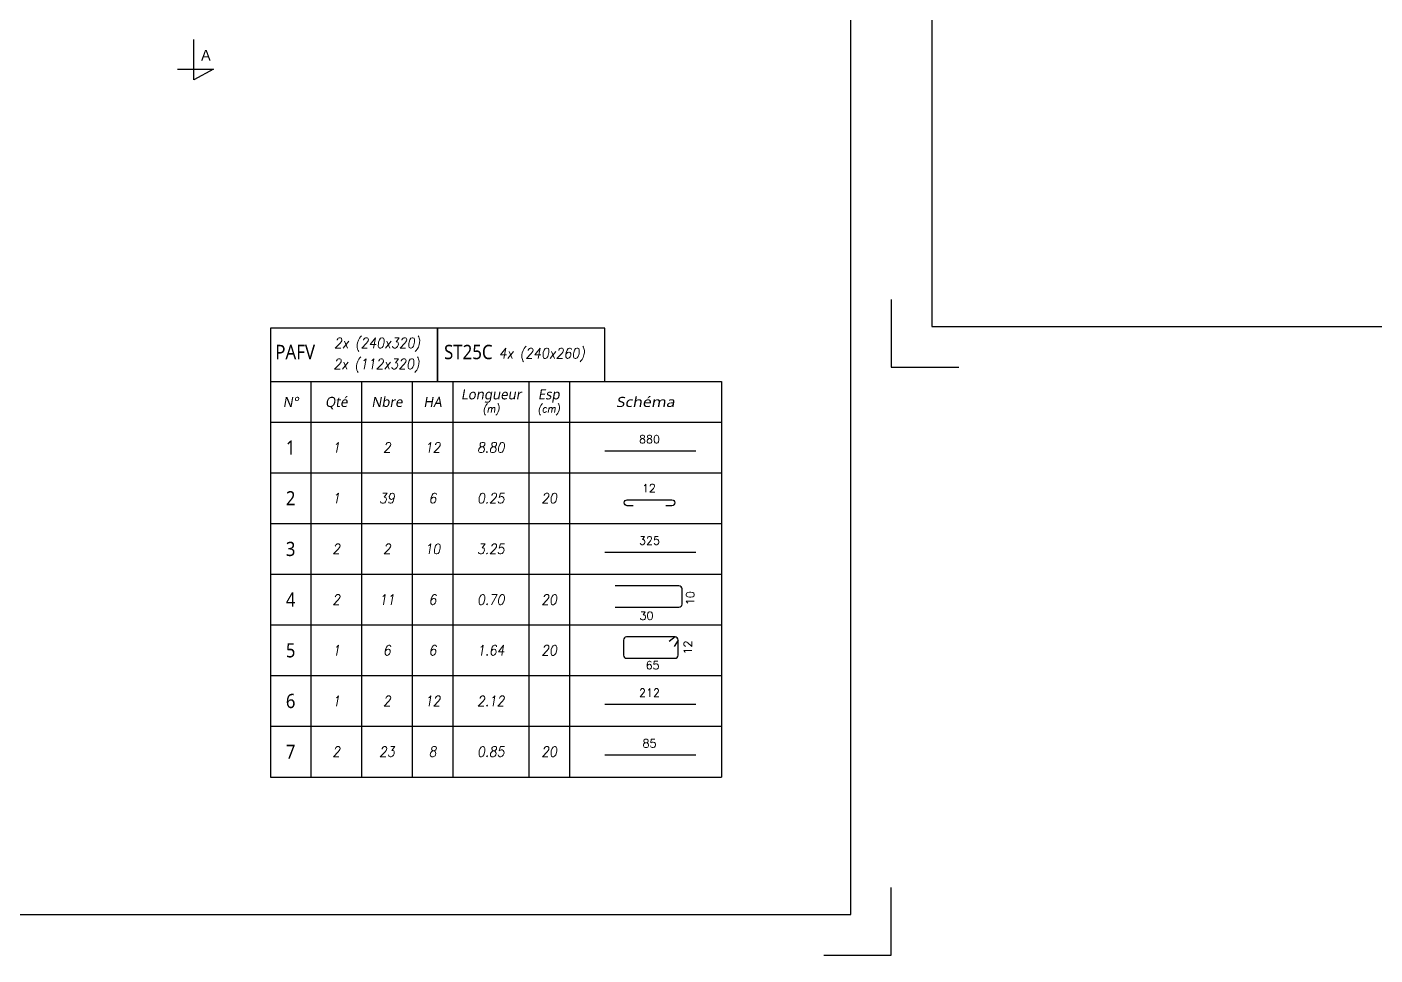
# Model space of a CAD drawing. Header units: metres. Extents: x -5618 to 118954, y -306 to 4637.
# Drawn here: x 87121 to 87786, y 604 to 1062 of the extents above; entities that cross this region are included whole.
import ezdxf
from ezdxf.enums import TextEntityAlignment as Align

# ---------------------------------------------------------------- set-up
doc = ezdxf.new("R2010")
doc.units = ezdxf.units.M
for name, color, linetype in [('GO-FER-HA', 140, 'Continuous'), ('GO-TEXTE', 9, 'Continuous'), ('GO-TEXTE-FER', 3, 'Continuous')]:
    doc.layers.add(name, color=color, linetype=linetype)
doc.styles.add('Lucida', font='LSANSI.TTF')
doc.styles.add('Tableau', font='romans.shx', dxfattribs={"width": 0.9, "oblique": 10})
doc.styles.add('Tableau2', font='trebuc.TTF', dxfattribs={"width": 0.9, "oblique": 10})

# ---------------------------------------------------------------- blocks, each defined once
blk = doc.blocks.new('Barre libre')
at = {"layer": 'GO-TEXTE-FER'}
for p, q in [((0, 0), (0, -1)), ((0, 0), (8.9, 0)), ((0.8, 0), (0.8, -1)), ((1.8, 0), (1.8, -1)), ((2.8, 0), (2.8, -1)), ((3.6, 0), (3.6, -1)), ((5.1, 0), (5.1, -1)), ((5.9, 0), (5.9, -1)), ((8.9, 0), (8.9, -1)), ((0, -1), (8.9, -1))]:
    blk.add_line(p, q, dxfattribs=at)
at = {"layer": 'GO-TEXTE-FER', "color": 1}
blk.add_line((6.603, -0.563), (8.394, -0.563), dxfattribs=at)
at = {"layer": 'GO-TEXTE-FER', "color": 1, "style": 'Tableau'}
blk.add_attdef('Longueur', text='', height=0.16, dxfattribs=at).set_placement((7.481, -0.336), align=Align.MIDDLE_CENTER)
at = {"layer": 'GO-TEXTE-FER', "style": 'Tableau2', "width": 0.9}
blk.add_attdef('NUMERO', text='', height=0.28, dxfattribs=at).set_placement((0.4, -0.5), align=Align.MIDDLE_CENTER)
at = {"layer": 'GO-TEXTE-FER', "style": 'Tableau', "oblique": 10, "width": 0.9}
for tag, p in [('QUANTITE', (1.3, -0.5)), ('NOMBRE', (2.3, -0.5)), ('NUANCE', (3.2, -0.5)), ('LONGUEUR', (4.35, -0.5)), ('ESPACEMENTS', (5.5, -0.5))]:
    blk.add_attdef(tag, text='', height=0.2, dxfattribs=at).set_placement(p, align=Align.MIDDLE_CENTER)
blk = doc.blocks.new('U')
at = {"layer": 'GO-TEXTE-FER'}
for p, q in [((0, 0), (0, -1)), ((0, 0), (8.9, 0)), ((0.8, 0), (0.8, -1)), ((1.8, 0), (1.8, -1)), ((2.8, 0), (2.8, -1)), ((3.6, 0), (3.6, -1)), ((5.1, 0), (5.1, -1)), ((5.9, 0), (5.9, -1)), ((8.9, 0), (8.9, -1)), ((0, -1), (8.9, -1))]:
    blk.add_line(p, q, dxfattribs=at)
at = {"layer": 'GO-TEXTE-FER', "color": 1}
blk.add_lwpolyline([(6.803, -0.65), (8.063, -0.65, 0.414214), (8.123, -0.59), (8.123, -0.29, 0.414214), (8.063, -0.23), (6.803, -0.23)], format="xyb", dxfattribs=at)
at = {"layer": 'GO-TEXTE-FER', "color": 1, "style": 'Tableau'}
blk.add_attdef('Largeur', text='', height=0.16, rotation=90, dxfattribs=at).set_placement((8.284, -0.472), align=Align.MIDDLE_CENTER)
at = {"layer": 'GO-TEXTE-FER', "style": 'Tableau2', "width": 0.9}
blk.add_attdef('NUMERO', text='', height=0.28, dxfattribs=at).set_placement((0.4, -0.5), align=Align.MIDDLE_CENTER)
at = {"layer": 'GO-TEXTE-FER', "style": 'Tableau', "oblique": 10, "width": 0.9}
for tag, p in [('QUANTITE', (1.3, -0.5)), ('NOMBRE', (2.3, -0.5)), ('NUANCE', (3.2, -0.5)), ('LONGUEUR', (4.35, -0.5)), ('ESPACEMENTS', (5.5, -0.5))]:
    blk.add_attdef(tag, text='', height=0.2, dxfattribs=at).set_placement(p, align=Align.MIDDLE_CENTER)
at = {"layer": 'GO-TEXTE-FER', "color": 1, "style": 'Tableau'}
blk.add_attdef('Longueur', text='', height=0.16, dxfattribs=at).set_placement((7.422, -0.819), align=Align.MIDDLE_CENTER)
blk = doc.blocks.new('Désignation')
at = {"layer": 'GO-TEXTE-FER'}
for p, q in [((0, 0.8), (8.9, 0.8)), ((0, 0.8), (0, 0)), ((0.8, 0.8), (0.8, 0)), ((1.8, 0.8), (1.8, 0)), ((2.8, 0.8), (2.8, 0)), ((3.6, 0.8), (3.6, 0)), ((5.1, 0.8), (5.1, 0)), ((5.9, 0.8), (5.9, 0)), ((8.9, 0.8), (8.9, 0)), ((0, 0), (8.9, 0))]:
    blk.add_line(p, q, dxfattribs=at)
at = {"layer": 'GO-TEXTE-FER', "style": 'Tableau2', "oblique": 10}
for s, p in [('Longueur', (4.356, 0.55)), ('Esp', (5.494, 0.55)), ('N°', (0.4, 0.4)), ('Qté', (1.3, 0.4)), ('Nbre', (2.3, 0.4)), ('HA', (3.2, 0.4))]:
    blk.add_text(s, height=0.2, dxfattribs=at).set_placement(p, align=Align.MIDDLE_CENTER)
at = {"layer": 'GO-TEXTE-FER', "color": 7, "style": 'Tableau', "oblique": 10, "width": 0.9}
for s, p in [('(m)', (4.356, 0.265)), ('(cm)', (5.494, 0.265))]:
    blk.add_text(s, height=0.15, dxfattribs=at).set_placement(p, align=Align.MIDDLE_CENTER)
at = {"layer": 'GO-TEXTE-FER', "style": 'Tableau2', "oblique": 10, "width": 1.2}
blk.add_text('Schéma', height=0.2, dxfattribs=at).set_placement((7.4, 0.4), align=Align.MIDDLE_CENTER)
blk = doc.blocks.new('Cadre')
at = {"layer": 'GO-TEXTE-FER'}
for p, q in [((0, 0), (0, -1)), ((0, 0), (8.9, 0)), ((0.8, 0), (0.8, -1)), ((1.8, 0), (1.8, -1)), ((2.8, 0), (2.8, -1)), ((3.6, 0), (3.6, -1)), ((5.1, 0), (5.1, -1)), ((5.9, 0), (5.9, -1)), ((8.9, 0), (8.9, -1)), ((0, -1), (8.9, -1))]:
    blk.add_line(p, q, dxfattribs=at)
at = {"layer": 'GO-TEXTE-FER', "color": 1}
for p, q in [((7.987, -0.237), (7.868, -0.328)), ((8.047, -0.297), (7.965, -0.422))]:
    blk.add_line(p, q, dxfattribs=at)
blk.add_lwpolyline([(6.967, -0.297), (6.967, -0.597, 0.414214), (7.027, -0.657), (7.987, -0.657, 0.414214), (8.047, -0.597), (8.047, -0.297, 0.414214), (7.987, -0.237), (7.027, -0.237, 0.414214)], format="xyb", close=True, dxfattribs=at)
at = {"layer": 'GO-TEXTE-FER', "color": 1, "style": 'Tableau'}
blk.add_attdef('Largeur', text='', height=0.16, rotation=90, dxfattribs=at).set_placement((8.237, -0.445), align=Align.MIDDLE_CENTER)
at = {"layer": 'GO-TEXTE-FER', "style": 'Tableau2', "width": 0.9}
blk.add_attdef('NUMERO', text='', height=0.28, dxfattribs=at).set_placement((0.4, -0.5), align=Align.MIDDLE_CENTER)
at = {"layer": 'GO-TEXTE-FER', "style": 'Tableau', "oblique": 10, "width": 0.9}
for tag, p in [('QUANTITE', (1.3, -0.5)), ('NOMBRE', (2.3, -0.5)), ('NUANCE', (3.2, -0.5)), ('LONGUEUR', (4.35, -0.5)), ('ESPACEMENTS', (5.5, -0.5))]:
    blk.add_attdef(tag, text='', height=0.2, dxfattribs=at).set_placement(p, align=Align.MIDDLE_CENTER)
at = {"layer": 'GO-TEXTE-FER', "color": 1, "style": 'Tableau'}
blk.add_attdef('Longueur', text='', height=0.16, dxfattribs=at).set_placement((7.542, -0.794), align=Align.MIDDLE_CENTER)
blk = doc.blocks.new('Epingle')
at = {"layer": 'GO-TEXTE-FER'}
for p, q in [((0, 0), (0, -1)), ((0, 0), (8.9, 0)), ((0.8, 0), (0.8, -1)), ((1.8, 0), (1.8, -1)), ((2.8, 0), (2.8, -1)), ((3.6, 0), (3.6, -1)), ((5.1, 0), (5.1, -1)), ((5.9, 0), (5.9, -1)), ((8.9, 0), (8.9, -1)), ((0, -1), (8.9, -1))]:
    blk.add_line(p, q, dxfattribs=at)
at = {"layer": 'GO-TEXTE-FER', "color": 1}
blk.add_lwpolyline([(7.162, -0.65), (7.042, -0.65, -1), (7.042, -0.53), (7.922, -0.53, -1), (7.922, -0.65), (7.802, -0.65)], format="xyb", dxfattribs=at)
at = {"layer": 'GO-TEXTE-FER', "color": 1, "style": 'Tableau'}
blk.add_attdef('Longueur', text='', height=0.16, dxfattribs=at).set_placement((7.469, -0.303), align=Align.MIDDLE_CENTER)
at = {"layer": 'GO-TEXTE-FER', "style": 'Tableau2', "width": 0.9}
blk.add_attdef('NUMERO', text='', height=0.28, dxfattribs=at).set_placement((0.4, -0.5), align=Align.MIDDLE_CENTER)
at = {"layer": 'GO-TEXTE-FER', "style": 'Tableau', "oblique": 10, "width": 0.9}
for tag, p in [('QUANTITE', (1.3, -0.5)), ('NOMBRE', (2.3, -0.5)), ('NUANCE', (3.2, -0.5)), ('LONGUEUR', (4.35, -0.5)), ('ESPACEMENTS', (5.5, -0.5))]:
    blk.add_attdef(tag, text='', height=0.2, dxfattribs=at).set_placement(p, align=Align.MIDDLE_CENTER)

msp = doc.modelspace()

# ---------------------------------------------------------------- linework, layer by layer
for points in [[(86167.65, 1573.71), (86167.65, 623.81), (87527.51, 623.81), (87527.51, 1573.71)], [(87567.51, 1573.71), (87567.51, 913.78), (88517.41, 913.78), (88517.41, 1573.71)]]:
    msp.add_lwpolyline(points, close=True)
for points in [[(87547.51, 927.11), (87547.51, 893.78), (87580.84, 893.78)], [(87514.18, 603.81), (87547.51, 603.81), (87547.51, 637.14)]]:
    msp.add_lwpolyline(points)
at = {"layer": 'GO-TEXTE', "elevation": 281.53, "flags": 128}
msp.add_lwpolyline([(87195.43, 1040.68), (87213.08, 1040.68), (87203.4, 1035.4), (87203.4, 1055.32)], dxfattribs=at)
at = {"layer": 'GO-TEXTE-FER'}
for points in [[(87241.21, 886.61), (87323.71, 886.61), (87323.71, 913.04), (87241.21, 913.04)], [(87323.71, 886.61), (87406.21, 886.61), (87406.21, 913.04), (87323.71, 913.04)]]:
    msp.add_lwpolyline(points, close=True, dxfattribs=at)

# ---------------------------------------------------------------- block references
at = {"layer": 'GO-FER-HA', "xscale": 25, "yscale": 25, "zscale": 25}
msp.add_blockref('Désignation', (87241.21, 866.61), dxfattribs=at)
at = {"layer": 'GO-TEXTE-FER', "xscale": 25, "yscale": 25, "zscale": 25}
for name, p, values in [('Barre libre', (87241.21, 866.61), {'NUMERO': '1', 'QUANTITE': '1', 'NOMBRE': '2', 'NUANCE': '12', 'Longueur': '880', 'LONGUEUR': '8.80'}), ('Epingle', (87241.21, 841.61), {'NUMERO': '2', 'QUANTITE': '1', 'NOMBRE': '39', 'NUANCE': '6', 'Longueur': '12', 'LONGUEUR': '0.25', 'ESPACEMENTS': '20'}), ('Barre libre', (87241.21, 816.61), {'NUMERO': '3', 'QUANTITE': '2', 'NOMBRE': '2', 'NUANCE': '10', 'Longueur': '325', 'LONGUEUR': '3.25'}), ('U', (87241.21, 791.61), {'NUMERO': '4', 'QUANTITE': '2', 'NOMBRE': '11', 'NUANCE': '6', 'Longueur': '30', 'Largeur': '10', 'LONGUEUR': '0.70', 'ESPACEMENTS': '20'}), ('Cadre', (87241.21, 766.61), {'NUMERO': '5', 'QUANTITE': '1', 'NOMBRE': '6', 'NUANCE': '6', 'Longueur': '65', 'Largeur': '12', 'LONGUEUR': '1.64', 'ESPACEMENTS': '20'}), ('Barre libre', (87241.21, 741.61), {'NUMERO': '6', 'QUANTITE': '1', 'NOMBRE': '2', 'NUANCE': '12', 'Longueur': '212', 'LONGUEUR': '2.12'}), ('Barre libre', (87241.21, 716.61), {'NUMERO': '7', 'QUANTITE': '2', 'NOMBRE': '23', 'NUANCE': '8', 'Longueur': '85', 'LONGUEUR': '0.85', 'ESPACEMENTS': '20'})]:
    msp.add_blockref(name, p, dxfattribs=at).add_auto_attribs(values)

# ---------------------------------------------------------------- texts
at = {"layer": 'GO-TEXTE', "linetype": 'Continuous', "style": 'Lucida'}
msp.add_text('A', height=5.32, rotation=0.0018, dxfattribs=at).set_placement((87207.01, 1044.95, 281.53))
at = {"layer": 'GO-TEXTE-FER', "style": 'Tableau', "oblique": 10, "width": 0.9}
for s, p in [('2x (240x320)', (87272.64, 903.19)), ('2x (112x320)', (87272.32, 892.81)), ('4x (240x260)', (87353.89, 898.1))]:
    msp.add_text(s, height=5.0562, dxfattribs=at).set_placement(p)
at = {"layer": 'GO-TEXTE-FER', "style": 'Tableau2', "width": 0.9}
for tag, p in [('PAFV', (87253.44, 901.24)), ('ST25C', (87338.85, 901.24))]:
    msp.add_attdef(tag, text='1', height=7.08, dxfattribs=at).set_placement(p, align=Align.MIDDLE_CENTER)

doc.saveas('drawing.dxf')
